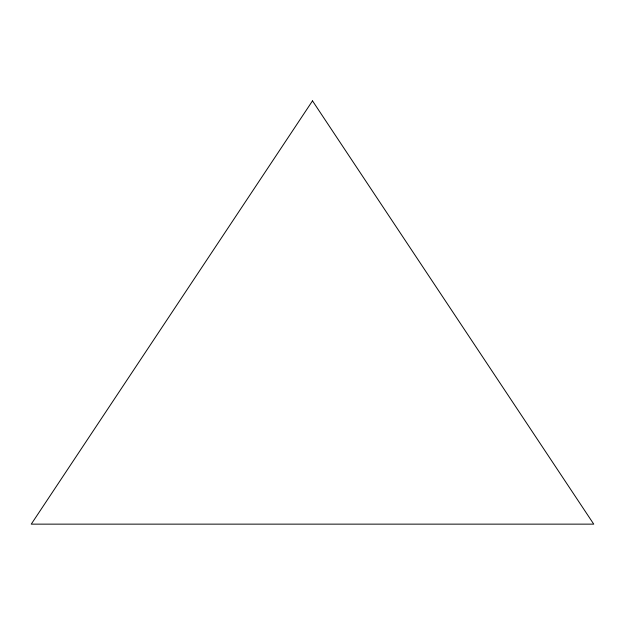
<?xml version="1.0" encoding="UTF-8"?>
<svg xmlns="http://www.w3.org/2000/svg" width="625" height="625" viewBox="0 0 625 625"><rect width="100%" height="100%" fill="white"/><g stroke="black" fill="none" stroke-linecap="round" stroke-linejoin="round"><path stroke-width="0.94" d="M312.5 100.859L31.25 524.141L593.75 524.141L312.5 100.859"/></g></svg>
